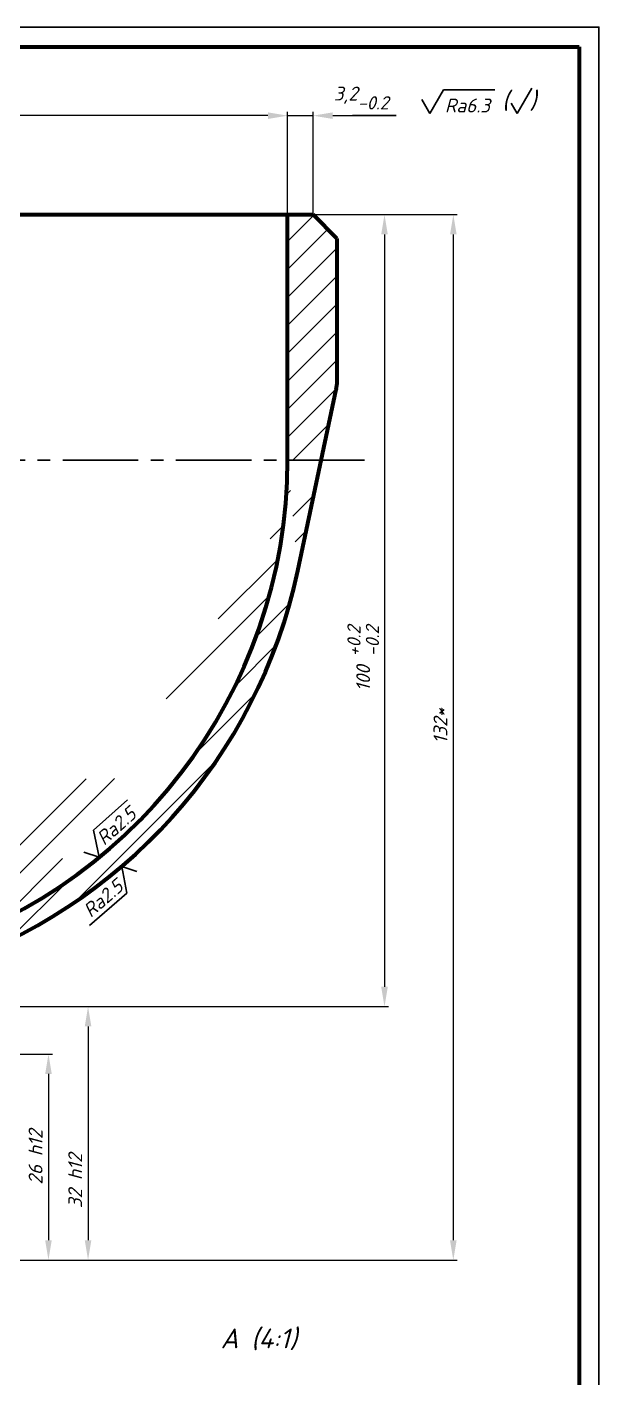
# Model space of a CAD drawing. Extents: x 3984 to 4893, y -1391 to 1983.
# Drawn here: x 4679.5 to 4823.9, y 649.4 to 990.3 of the extents above; entities that cross this region are included whole.
import ezdxf

# ---------------------------------------------------------------- set-up
doc = ezdxf.new("R2010")
doc.units = 0
doc.header["$MEASUREMENT"] = 0
for name, pattern in [('DASHDOTX2', [2, 1, -0.5, 0, -0.5]), ('K5LT_BASIC', [0]), ('ОСЕВАЯ2', [28.575000000000003, 19.05, -3.175, 3.175, -3.175])]:
    doc.linetypes.add(name, pattern=pattern)
doc.layers.add('0 VIEW0', color=7, linetype='Continuous')
doc.layers.add('OSI', color=18, linetype='DASHDOTX2')
doc.styles.get("Standard").update_dxf_attribs({"font": 'isocpeui.ttf', "height": 3.5})
doc.dimstyles.new('AM_ISO', dxfattribs={"dimtxt": 3.5, "dimasz": 5, "dimexe": 1, "dimexo": 1, "dimgap": 1.5, "dimtad": 3, "dimtoh": 1, "dimdsep": 46, "dimtxsty": 'Standard', "dimcen": 0, "dimclrd": 256, "dimclre": 256, "dimclrt": 256, "dimadec": 0, "dimazin": 2, "dimtp": 0.1, "dimtm": 0.1, "dimtfac": 0.71, "dimtmove": 0, "dimatfit": 2, "dimfxl": 1, "dimlwd": -1, "dimlwe": -1, "dimarcsym": 1})
pattern_1 = [(45, (2719.659775417709, -1365.224657287738), (-3.535533905932737, 3.535533905932738), [])]

# ---------------------------------------------------------------- blocks, each defined once
blk = doc.blocks.new('*D347')
at = {"layer": '0 VIEW0', "transparency": 16777216}
for p, q in [((4643.053764083879, 730.8964932372397), (4685.868484139088, 730.8964932372397)), ((4684.868484139088, 725.8964932372397), (4684.868484139088, 683.8964932372397)), ((4636.479356358293, 678.8964932372397), (4685.868484139088, 678.8964932372397))]:
    blk.add_line(p, q, dxfattribs=at)
at = {"layer": '0 VIEW0', "lineweight": 30, "transparency": 16777216}
for points in [[(4684.035150805755, 725.8964932372397), (4685.701817472421, 725.8964932372397), (4684.868484139088, 730.8964932372397)], [(4684.035150805755, 683.8964932372397), (4685.701817472421, 683.8964932372397), (4684.868484139088, 678.8964932372397)]]:
    blk.add_solid(points, dxfattribs=at)
at = {"layer": 'Defpoints', "color": 0, "lineweight": 30, "transparency": 16777216}
for p in [(4642.053764083879, 730.8964932372397), (4635.479356358293, 678.8964932372397), (4684.868484139088, 678.8964932372397)]:
    blk.add_point(p, dxfattribs=at)
at = {"layer": '0 VIEW0', "lineweight": 30, "transparency": 16777216, "insert": (4681.617158381512, 704.8964932372395), "char_height": 3.5, "attachment_point": 5, "rotation": 90}
blk.add_mtext('26 h12', dxfattribs=at)
blk = doc.blocks.new('*D348')
at = {"layer": '0 VIEW0', "transparency": 16777216}
for p, q in [((4647.222965000168, 742.8964932372397), (4695.868484139088, 742.8964932372397)), ((4694.868484139088, 737.8964932372397), (4694.868484139088, 683.8964932372397)), ((4636.479356358293, 678.8964932372397), (4695.868484139088, 678.8964932372397))]:
    blk.add_line(p, q, dxfattribs=at)
at = {"layer": '0 VIEW0', "lineweight": 30, "transparency": 16777216}
for points in [[(4694.035150805755, 737.8964932372397), (4695.701817472421, 737.8964932372397), (4694.868484139088, 742.8964932372397)], [(4694.035150805755, 683.8964932372397), (4695.701817472421, 683.8964932372397), (4694.868484139088, 678.8964932372397)]]:
    blk.add_solid(points, dxfattribs=at)
at = {"layer": 'Defpoints', "color": 0, "lineweight": 30, "transparency": 16777216}
for p in [(4646.222965000168, 742.8964932372397), (4635.479356358293, 678.8964932372397), (4694.868484139088, 678.8964932372397)]:
    blk.add_point(p, dxfattribs=at)
at = {"layer": '0 VIEW0', "lineweight": 30, "transparency": 16777216, "insert": (4691.617158381512, 698.8964932372395), "char_height": 3.5, "attachment_point": 5, "rotation": 90}
blk.add_mtext('32 h12', dxfattribs=at)
blk = doc.blocks.new('*D349')
at = {"layer": '0 VIEW0', "transparency": 16777216}
for p, q in [((4752.047032922837, 942.8964932372402), (4788.08546678751, 942.8964932372402)), ((4787.08546678751, 937.8964932372402), (4787.08546678751, 683.8964932372397)), ((4636.479356358293, 678.8964932372397), (4788.08546678751, 678.8964932372397))]:
    blk.add_line(p, q, dxfattribs=at)
at = {"layer": '0 VIEW0', "lineweight": 30, "transparency": 16777216}
for points in [[(4786.252133454177, 937.8964932372402), (4787.918800120843, 937.8964932372402), (4787.08546678751, 942.8964932372402)], [(4786.252133454177, 683.8964932372397), (4787.918800120843, 683.8964932372397), (4787.08546678751, 678.8964932372397)]]:
    blk.add_solid(points, dxfattribs=at)
at = {"layer": 'Defpoints', "color": 0, "lineweight": 30, "transparency": 16777216}
for p in [(4751.047032922837, 942.8964932372402), (4635.479356358293, 678.8964932372397), (4787.08546678751, 678.8964932372397)]:
    blk.add_point(p, dxfattribs=at)
at = {"layer": '0 VIEW0', "lineweight": 30, "transparency": 16777216, "insert": (4783.83546678751, 813.7772224356958), "char_height": 3.5, "attachment_point": 5, "rotation": 90}
blk.add_mtext('132*', dxfattribs=at)
blk = doc.blocks.new('*D350')
at = {"layer": '0 VIEW0', "transparency": 16777216}
for p, q in [((4752.047032922837, 942.8964932372402), (4770.713418730011, 942.8964932372402)), ((4769.713418730011, 937.8964932372402), (4769.713418730011, 747.8964932372397)), ((4646.101148722815, 742.8964932372397), (4770.713418730011, 742.8964932372397))]:
    blk.add_line(p, q, dxfattribs=at)
at = {"layer": '0 VIEW0', "lineweight": 30, "transparency": 16777216}
for points in [[(4768.880085396678, 937.8964932372402), (4770.546752063344, 937.8964932372402), (4769.713418730011, 942.8964932372402)], [(4768.880085396678, 747.8964932372397), (4770.546752063344, 747.8964932372397), (4769.713418730011, 742.8964932372397)]]:
    blk.add_solid(points, dxfattribs=at)
at = {"layer": 'Defpoints', "color": 0, "lineweight": 30, "transparency": 16777216}
for p in [(4751.047032922837, 942.8964932372402), (4645.101148722815, 742.8964932372397), (4769.713418730011, 742.8964932372397)]:
    blk.add_point(p, dxfattribs=at)
at = {"layer": '0 VIEW0', "lineweight": 30, "transparency": 16777216, "insert": (4764.328418730011, 830.8282645156213), "char_height": 3.5, "attachment_point": 5, "rotation": 90}
blk.add_mtext('\\A1;100 {\\H3.33\\S+0.2^ -0.2;} ', dxfattribs=at)
blk = doc.blocks.new('*D353')
at = {"layer": '0 VIEW0', "transparency": 16777216}
for p, q in [((4485.666078584078, 932.5539535325055), (4485.666078584078, 968.891841602538)), ((4745.263223855547, 932.5539535325055), (4745.263223855547, 968.891841602538)), ((4740.263223855547, 967.891841602538), (4490.666078584078, 967.891841602538))]:
    blk.add_line(p, q, dxfattribs=at)
at = {"layer": '0 VIEW0', "lineweight": 30, "transparency": 16777216}
for points in [[(4490.666078584078, 968.7251749358713), (4490.666078584078, 967.0585082692046), (4485.666078584078, 967.891841602538)], [(4740.263223855547, 968.7251749358713), (4740.263223855547, 967.0585082692046), (4745.263223855547, 967.891841602538)]]:
    blk.add_solid(points, dxfattribs=at)
at = {"layer": 'Defpoints', "color": 0, "lineweight": 30, "transparency": 16777216}
for p in [(4485.666078584078, 967.891841602538), (4485.666078584078, 931.5539535325055), (4745.263223855547, 931.5539535325055)]:
    blk.add_point(p, dxfattribs=at)
at = {"layer": '0 VIEW0', "lineweight": 30, "transparency": 16777216, "insert": (4615.680277538517, 971.1431673601137), "char_height": 3.5, "attachment_point": 5}
blk.add_mtext('{%%c130 H11}', dxfattribs=at)
blk = doc.blocks.new('*D356')
at = {"linetype": 'Continuous', "transparency": 16777216}
for p, q in [((4745.263223855547, 939.8964932372404), (4745.263223855547, 968.891841602538)), ((4751.663223855547, 943.1084233341875), (4751.663223855547, 968.891841602538)), ((4740.263223855547, 967.891841602538), (4735.263223855547, 967.891841602538)), ((4745.263223855547, 967.891841602538), (4751.663223855547, 967.891841602538)), ((4756.663223855547, 967.891841602538), (4761.663223855547, 967.891841602538))]:
    blk.add_line(p, q, dxfattribs=at)
at = {"linetype": 'Continuous', "lineweight": 30, "transparency": 16777216}
for points in [[(4740.263223855547, 968.7251749358713), (4740.263223855547, 967.0585082692046), (4745.263223855547, 967.891841602538)], [(4756.663223855547, 968.7251749358713), (4756.663223855547, 967.0585082692046), (4751.663223855547, 967.891841602538)]]:
    blk.add_solid(points, dxfattribs=at)
at = {"layer": 'Defpoints', "color": 0, "linetype": 'Continuous', "lineweight": 30, "transparency": 16777216}
for p in [(4751.663223855547, 967.891841602538), (4751.663223855547, 942.1084233341875), (4745.263223855547, 938.8964932372404)]:
    blk.add_point(p, dxfattribs=at)
at = {"linetype": 'Continuous', "lineweight": 30, "transparency": 16777216, "insert": (4763.8412330547, 972.3404756056765), "char_height": 3.5, "attachment_point": 5}
blk.add_mtext('\\A1;3,2{\\H3.33\\S^ -0.2;} ', dxfattribs=at)

msp = doc.modelspace()

# ---------------------------------------------------------------- hatches: boundary and pattern name
at = {"linetype": 'Continuous', "lineweight": 30}
h = msp.add_hatch(dxfattribs=at)
h.set_pattern_fill('ANSI31', color=256, scale=40, style=0)
h.set_pattern_definition(pattern_1)
h.paths.add_polyline_path([(4745.263223855549, 942.8964932372404), (4751.663223855547, 942.8964932372404), (4757.663223855547, 936.8964932372404), (4757.663223855547, 899.959847857462, -0.0524077792830574), (4757.532109459949, 898.7123777125547), (4753.745226312767, 880.8964932372404), (4745.263223855549, 880.8964932372404)])
h = msp.add_hatch(dxfattribs=at)
h.set_pattern_fill('ANSI31', color=256, scale=40, style=0)
h.set_pattern_definition(pattern_1)
edge = h.paths.add_edge_path(flags=16)
edge.add_arc((4638.284589561921, 737.89649323724), 1.3, 0, 360)
edge = h.paths.add_edge_path()
edge.add_arc((4615.256979180869, 881.293164788471), 135.5445323443413, 288.2308185667382, 347.9260066622234)
edge.add_arc((4615.449281003435, 881.0059118383632), 129.810323346075, 284.8573297350858, 359.9517060924117)
edge.add_line((4747.803033643691, 852.9406746899807), (4757.532109459949, 898.7123777125552))
edge.add_line((4745.259558234409, 880.8964932372404), (4753.745226312767, 880.8964932372404))
edge.add_arc((4663.90523561689, 733.5529484918301), 19.99911304464463, 108.1918296087115, 152.1474369876524)
edge.add_arc((4656.412329938757, 726.5927585986414), 29.94384176867748, 99.75680360465135, 179.9999438595886)
edge.add_line((4645.101148722815, 742.89649323724), (4646.222965000168, 742.89649323724))
edge.add_arc((4645.836171332368, 739.9879297149067), 3, 104.182279113611, 172.2255209397931)
edge.add_line((4642.863746752717, 730.89649323724), (4642.863746752717, 740.3937524819951))
edge.add_arc((4640.220422621072, 725.1211832060302), 5.000696719163553, 117.0778368451045, 183.8232843608785)
edge.add_line((4637.927195503315, 729.5737483165675), (4642.863746752717, 730.8964932372402))
edge.add_line((4639.464651219812, 718.89649323724), (4636.178080169102, 722.126793726866))
edge.add_arc((4640.6331349345, 725.2117392787417), 5.418893062308769, 184.4876762257054, 214.7010377589693)
edge.add_line((4626.453964779615, 684.89649323724), (4626.468486364322, 726.5927879386675))
edge.add_line((4639.464651219812, 682.0964932372402), (4639.464651219812, 718.8964932372401))
edge.add_line((4639.464651219812, 682.0964932372402), (4636.264651219813, 678.89649323724))
edge.add_line((4633.464651219812, 678.89649323724), (4636.264651219813, 678.89649323724))
edge.add_line((4633.464651219812, 678.89649323724), (4633.464651219812, 684.8964932372401))
edge.add_line((4633.464651219812, 684.89649323724), (4626.453949690957, 684.89649323724))

# ---------------------------------------------------------------- linework, layer by layer
at = {"lineweight": 70}
for p, q in [((4423.867479744269, 985.2801990196375), (4818.867479744268, 985.2801990196375)), ((4818.867479744268, 985.2801990196375), (4818.867479744268, 401.2801990196375))]:
    msp.add_line(p, q, dxfattribs=at)
at = {"lineweight": 30}
for p, q in [((4818.867479744268, 985.2801990196375), (4808.867479744268, 985.2801990196375)), ((4761.663223855547, 967.891841602538), (4772.663223855547, 967.891841602538))]:
    msp.add_line(p, q, dxfattribs=at)
at = {"linetype": 'Continuous', "lineweight": 30}
msp.add_lwpolyline([(3983.867479744269, 396.2801990196377), (4823.867479744268, 396.2801990196377), (4823.867479744268, 990.2801990196375), (3983.867479744269, 990.2801990196375)], close=True, dxfattribs=at)
at = {"layer": '0 VIEW0', "color": 0, "linetype": 'K5LT_BASIC', "lineweight": 70}
for p, q in [((4615.464651219812, 942.8964932372404), (4745.263223855547, 942.8964932372404)), ((4745.263223855549, 880.8964932372404), (4745.263223855549, 942.8964932372404)), ((4745.263223855547, 942.8964932372404), (4751.663223855547, 942.8964932372404)), ((4751.663223855547, 942.8964932372404), (4757.663223855547, 936.8964932372404)), ((4757.663223855547, 936.8964932372404), (4757.663223855547, 899.959847857462)), ((4747.803033643691, 852.9406746899807), (4757.532109459949, 898.7123777125547))]:
    msp.add_line(p, q, dxfattribs=at)
at = {"layer": '0 VIEW0', "color": 0, "linetype": 'K5LT_BASIC', "lineweight": 60}
msp.add_line((4745.263223855547, 942.8964932372404), (4751.663223855547, 942.8964932372404), dxfattribs=at)
at = {"layer": '0 VIEW0', "color": 0, "linetype": 'ОСЕВАЯ2', "lineweight": 30}
msp.add_line((4764.673602881441, 880.8964932372404), (4465.527784744047, 880.8964932372404), dxfattribs=at)
at = {"layer": '0 VIEW0', "color": 0, "linetype": 'K5LT_BASIC', "lineweight": 70}
for centre, radius, start, end in [((4751.663223855547, 899.959847857462), 6, 347.999999999997, 0), ((4615.449281003435, 881.0059118383632), 129.810323346075, 284.8573297350858, 359.9517060924117), ((4615.256979180869, 881.293164788471), 135.5445323443413, 288.230818566735, 347.9260066622228)]:
    msp.add_arc(centre, radius, start, end, dxfattribs=at)
at = {"layer": 'OSI', "color": 0, "linetype": 'ByBlock', "lineweight": 30}
for p, q in [((4779.103686108398, 971.9399821324654), (4781.124412050562, 968.4399821324654)), ((4781.124412050562, 968.4399821324654), (4784.5885136657, 974.4399821324654)), ((4803.227430113125, 968.4399821324654), (4806.923582535832, 974.8419059211122)), ((4801.706704170962, 971.0739567286813), (4803.227430113125, 968.4399821324654)), ((4697.630112788365, 780.6495858129623), (4696.203089718963, 787.4292322019268)), ((4693.788945892236, 781.9060770423088), (4697.630112788365, 780.6495858129623)), ((4707.21507213204, 776.9835671127233), (4703.402243380791, 778.3235933240234)), ((4703.402243380791, 778.3235933240234), (4704.680959326337, 771.5144167562879))]:
    msp.add_line(p, q, dxfattribs=at)
at = {"layer": 'OSI', "linetype": 'ByBlock', "lineweight": 30}
for p, q in [((4784.5885136657, 974.4399821324654), (4797.5885136657, 974.4399821324654)), ((4696.203089718963, 787.4292322019268), (4704.791211677504, 795.1312522467664)), ((4704.680959326337, 771.5144167562879), (4695.236737986853, 763.4094773585615))]:
    msp.add_line(p, q, dxfattribs=at)

# ---------------------------------------------------------------- texts
at = {"linetype": 'Continuous', "lineweight": 30, "insert": (4728.321987505955, 661.6203098291902), "char_height": 5, "width": 27.75914820468643, "attachment_point": 1}
msp.add_mtext('A (4:1)', dxfattribs=at)
at = {"layer": 'OSI', "color": 0, "linetype": 'ByBlock', "lineweight": 30, "attachment_point": 1}
for s, insert, char_height, width in [('Ra6.3', (4784.958538520778, 972.2054928809715), 3.5, 4.068389027857961), ('(', (4799.366448840036, 974.0277372586255), 4.5, 1.911477272727273), (')', (4806.352011589136, 974.0390072948825), 4.5, 1.911477272727273)]:
    msp.add_mtext(s, dxfattribs=dict(at, insert=insert, char_height=char_height, width=width))
at = {"layer": 'OSI', "color": 0, "linetype": 'ByBlock', "lineweight": 30, "char_height": 3.5, "width": 4.068389027857961}
for insert, attachment_point, rotation in [((4696.595750209866, 786.0174314215636), 1, 41.886465711659966), ((4695.548248969472, 765.177961062211), 7, 41.23570156532802)]:
    msp.add_mtext('Ra2.5', dxfattribs=dict(at, insert=insert, attachment_point=attachment_point, rotation=rotation))

# ---------------------------------------------------------------- dimensions: what is measured, and where the dimension line sits
at = {"linetype": 'Continuous', "lineweight": 30}
dim = msp.add_linear_dim(base=(4751.663223855547, 967.891841602538), p1=(4745.263223855547, 938.8964932372404), p2=(4751.663223855547, 942.1084233341875), text='3,2{\\H3.33\\S^ -0.2;} ', dimstyle='AM_ISO', override={"dimgap": 1.5, "dimtol": 1, "dimlim": 0, "dimtm": 0.1, "dimtmove": 2, "dimtolj": 1, "dimtzin": 12}, dxfattribs=at)
dim.commit()
dim.dimension.update_dxf_attribs({"geometry": '*D356', "text_midpoint": (4763.8412330547, 972.3404756056765), "dimtype": 160})
at = {"layer": '0 VIEW0', "color": 0, "lineweight": 30}
dim = msp.add_linear_dim(base=(4485.666078584078, 967.891841602538), p1=(4745.263223855547, 931.5539535325055), p2=(4485.666078584078, 931.5539535325055), text='{%%c130 H11}', dimstyle='AM_ISO', dxfattribs=at)
dim.commit()
dim.dimension.update_dxf_attribs({"geometry": '*D353', "text_midpoint": (4615.680277538517, 967.891841602538), "dimtype": 160})
for base, p1, text, picture, middle in [((4787.08546678751, 678.8964932372397), (4751.047032922837, 942.8964932372404), '132*', '*D349', (4787.08546678751, 813.7772224356958)), ((4694.868484139088, 678.8964932372397), (4646.222965000168, 742.89649323724), '32 h12', '*D348', (4694.868484139088, 698.8964932372395)), ((4684.868484139088, 678.8964932372397), (4642.053764083879, 730.89649323724), '26 h12', '*D347', (4684.868484139088, 704.8964932372395))]:
    dim = msp.add_linear_dim(base=base, p1=p1, p2=(4635.479356358293, 678.89649323724), angle=90, text=text, dimstyle='AM_ISO', dxfattribs=at)
    dim.commit()
    dim.dimension.update_dxf_attribs({"geometry": picture, "text_midpoint": middle, "dimtype": 160})
dim = msp.add_linear_dim(base=(4769.713418730011, 742.8964932372397), p1=(4751.047032922837, 942.8964932372404), p2=(4645.101148722815, 742.89649323724), angle=90, text='100 {\\H3.33\\S+0.2^ -0.2;} ', dimstyle='AM_ISO', override={"dimgap": 1.5, "dimtol": 0, "dimlim": 0, "dimtm": 0.1000000001, "dimtolj": 1}, dxfattribs=at)
dim.commit()
dim.dimension.update_dxf_attribs({"geometry": '*D350', "text_midpoint": (4769.713418730011, 830.8282645156213), "dimtype": 160})

doc.saveas('drawing.dxf')
